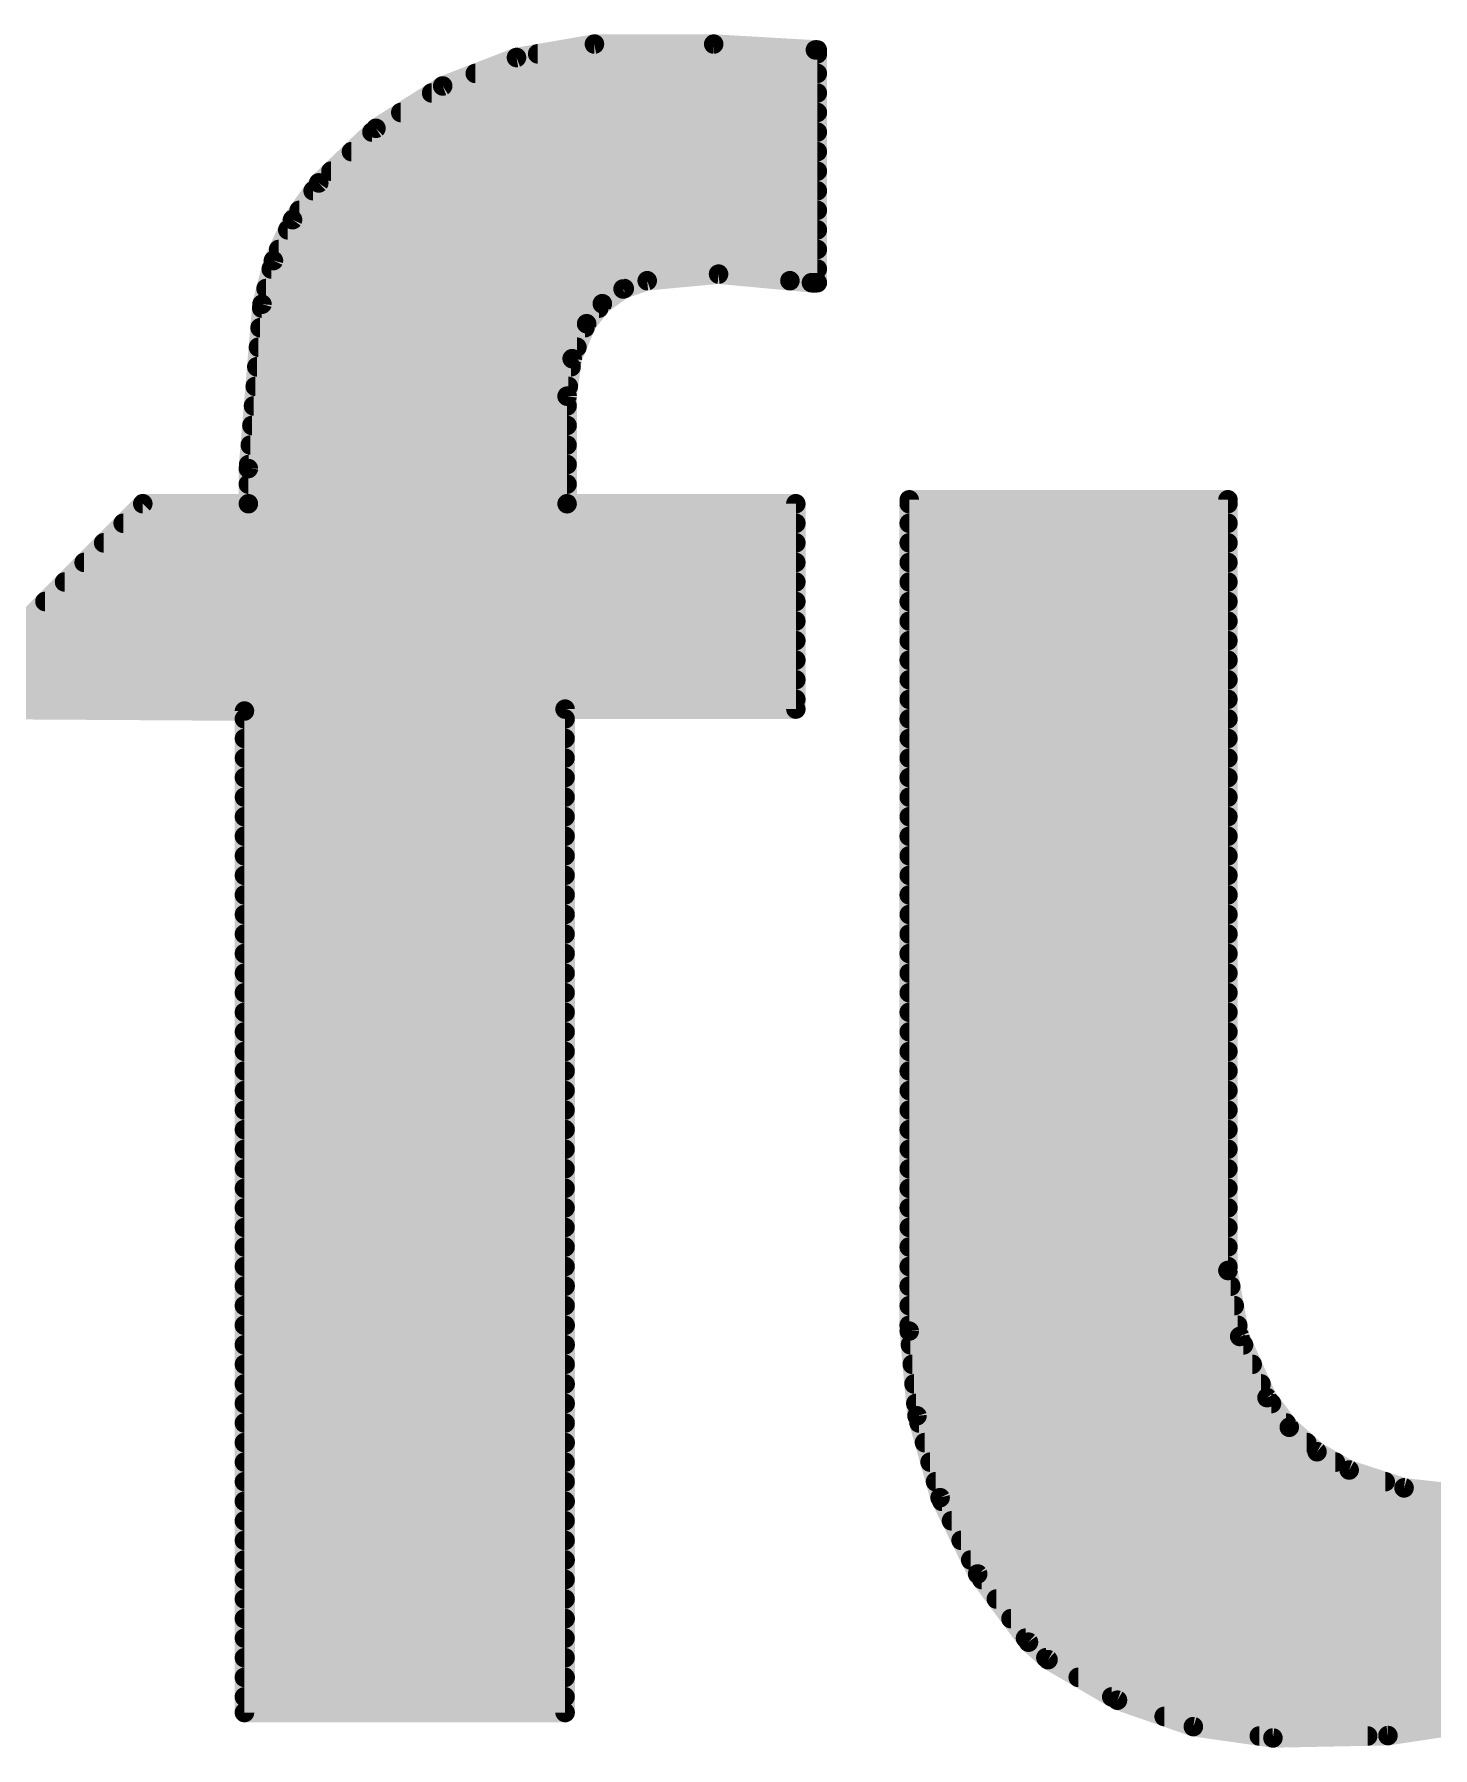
# Model space of a CAD drawing. Extents: x -1 to 111, y -11 to 60.
# Drawn here: x 50.151 to 51.968, y 7.376 to 9.601 of the extents above; entities that cross this region are included whole.
import ezdxf

# ---------------------------------------------------------------- set-up
doc = ezdxf.new("R2010")
doc.units = 0
doc.layers.add('21', color=53, linetype='CONTINUOUS')

msp = doc.modelspace()

# ---------------------------------------------------------------- linework, layer by layer
at = {"layer": '21', "const_width": 0.0254}
for points in [[(50.7775, 9.5711), (50.8787, 9.5885)], [(50.8787, 9.5885), (51.0337, 9.5885)], [(51.0337, 9.5885), (51.1658, 9.5809)], [(51.1658, 9.5809), (51.1683, 9.5809)], [(51.1683, 9.5809), (51.1683, 9.2786)], [(50.6816, 9.5341), (50.7775, 9.5711)], [(50.805, 9.5758), (51.1683, 9.5758)], [(50.5949, 9.4791), (50.6816, 9.5341)], [(50.7239, 9.5504), (51.1683, 9.5504)], [(50.6672, 9.525), (51.1683, 9.525)], [(50.6272, 9.4996), (51.1683, 9.4996)], [(50.5206, 9.4082), (50.5949, 9.4791)], [(50.5897, 9.4742), (51.1683, 9.4742)], [(50.5631, 9.4488), (51.1683, 9.4488)], [(50.5365, 9.4234), (51.1683, 9.4234)], [(50.4866, 9.3605), (50.5206, 9.4082)], [(50.5133, 9.398), (51.1683, 9.398)], [(50.4617, 9.3074), (50.4866, 9.3605)], [(50.4952, 9.3726), (51.1683, 9.3726)], [(50.4804, 9.3472), (51.1683, 9.3472)], [(50.4685, 9.3218), (51.1683, 9.3218)], [(50.4469, 9.2507), (50.4617, 9.3074)], [(50.4589, 9.2964), (51.1683, 9.2964)], [(51.04, 9.2898), (50.9473, 9.2812)], [(51.1327, 9.2812), (51.04, 9.2898)], [(50.4522, 9.271), (50.9175, 9.271)], [(50.916, 9.2705), (50.889, 9.2513)], [(50.9473, 9.2812), (50.916, 9.2705)], [(51.1607, 9.2786), (51.1327, 9.2812)], [(51.1683, 9.2786), (51.1607, 9.2786)], [(50.4292, 9.0373), (50.4469, 9.2507)], [(50.4465, 9.2456), (50.8845, 9.2456)], [(50.889, 9.2513), (50.8686, 9.2253)], [(50.8686, 9.2253), (50.8498, 9.1799)], [(50.4444, 9.2202), (50.8665, 9.2202)], [(50.4423, 9.1948), (50.856, 9.1948)], [(50.8498, 9.1799), (50.8432, 9.1313)], [(50.4402, 9.1694), (50.8484, 9.1694)], [(50.4381, 9.144), (50.8449, 9.144)], [(50.4359, 9.1186), (50.8432, 9.1186)], [(50.8432, 9.1313), (50.8432, 8.9916)], [(50.4338, 9.0932), (50.8432, 9.0932)], [(50.4317, 9.0678), (50.8432, 9.0678)], [(50.4292, 8.9916), (50.4292, 9.0373)], [(50.4296, 9.0424), (50.8432, 9.0424)], [(50.4292, 9.017), (50.8432, 9.017)], [(50.0253, 8.7249), (50.292, 8.9916)], [(50.292, 8.9916), (50.4292, 8.9916)], [(50.4292, 8.9916), (50.8432, 8.9916)], [(50.8432, 8.9916), (51.1404, 8.9916)], [(51.1404, 8.9916), (51.1404, 8.7249)], [(51.2877, 8.9967), (51.2877, 7.9172)], [(51.7017, 8.9967), (51.2877, 8.9967)], [(51.2877, 8.9916), (51.7017, 8.9916)], [(51.7017, 7.9959), (51.7017, 8.9967)], [(50.2666, 8.9662), (51.1404, 8.9662)], [(51.2877, 8.9662), (51.7017, 8.9662)], [(50.2412, 8.9408), (51.1404, 8.9408)], [(51.2877, 8.9408), (51.7017, 8.9408)], [(50.2158, 8.9154), (51.1404, 8.9154)], [(51.2877, 8.9154), (51.7017, 8.9154)], [(50.1904, 8.89), (51.1404, 8.89)], [(51.2877, 8.89), (51.7017, 8.89)], [(50.165, 8.8646), (51.1404, 8.8646)], [(51.2877, 8.8646), (51.7017, 8.8646)], [(50.1396, 8.8392), (51.1404, 8.8392)], [(51.2877, 8.8392), (51.7017, 8.8392)], [(50.1142, 8.8138), (51.1404, 8.8138)], [(51.2877, 8.8138), (51.7017, 8.8138)], [(50.0888, 8.7884), (51.1404, 8.7884)], [(51.2877, 8.7884), (51.7017, 8.7884)], [(50.0634, 8.763), (51.1404, 8.763)], [(51.2877, 8.763), (51.7017, 8.763)], [(50.038, 8.7376), (51.1404, 8.7376)], [(51.2877, 8.7376), (51.7017, 8.7376)], [(50.4241, 8.7224), (50.0253, 8.7249)], [(50.4241, 7.4219), (50.4241, 8.7224)], [(50.4241, 8.7122), (50.8406, 8.7122)], [(51.1404, 8.7249), (50.8406, 8.7249)], [(50.8406, 8.7249), (50.8406, 7.4219)], [(51.2877, 8.7122), (51.7017, 8.7122)], [(50.4241, 8.6868), (50.8406, 8.6868)], [(51.2877, 8.6868), (51.7017, 8.6868)], [(50.4241, 8.6614), (50.8406, 8.6614)], [(51.2877, 8.6614), (51.7017, 8.6614)], [(50.4241, 8.636), (50.8406, 8.636)], [(51.2877, 8.636), (51.7017, 8.636)], [(50.4241, 8.6106), (50.8406, 8.6106)], [(51.2877, 8.6106), (51.7017, 8.6106)], [(50.4241, 8.5852), (50.8406, 8.5852)], [(51.2877, 8.5852), (51.7017, 8.5852)], [(50.4241, 8.5598), (50.8406, 8.5598)], [(51.2877, 8.5598), (51.7017, 8.5598)], [(50.4241, 8.5344), (50.8406, 8.5344)], [(51.2877, 8.5344), (51.7017, 8.5344)], [(50.4241, 8.509), (50.8406, 8.509)], [(51.2877, 8.509), (51.7017, 8.509)], [(50.4241, 8.4836), (50.8406, 8.4836)], [(51.2877, 8.4836), (51.7017, 8.4836)], [(50.4241, 8.4582), (50.8406, 8.4582)], [(51.2877, 8.4582), (51.7017, 8.4582)], [(50.4241, 8.4328), (50.8406, 8.4328)], [(51.2877, 8.4328), (51.7017, 8.4328)], [(50.4241, 8.4074), (50.8406, 8.4074)], [(51.2877, 8.4074), (51.7017, 8.4074)], [(50.4241, 8.382), (50.8406, 8.382)], [(51.2877, 8.382), (51.7017, 8.382)], [(50.4241, 8.3566), (50.8406, 8.3566)], [(51.2877, 8.3566), (51.7017, 8.3566)], [(50.4241, 8.3312), (50.8406, 8.3312)], [(51.2877, 8.3312), (51.7017, 8.3312)], [(50.4241, 8.3058), (50.8406, 8.3058)], [(51.2877, 8.3058), (51.7017, 8.3058)], [(50.4241, 8.2804), (50.8406, 8.2804)], [(51.2877, 8.2804), (51.7017, 8.2804)], [(50.4241, 8.255), (50.8406, 8.255)], [(51.2877, 8.255), (51.7017, 8.255)], [(50.4241, 8.2296), (50.8406, 8.2296)], [(51.2877, 8.2296), (51.7017, 8.2296)], [(50.4241, 8.2042), (50.8406, 8.2042)], [(51.2877, 8.2042), (51.7017, 8.2042)], [(50.4241, 8.1788), (50.8406, 8.1788)], [(51.2877, 8.1788), (51.7017, 8.1788)], [(50.4241, 8.1534), (50.8406, 8.1534)], [(51.2877, 8.1534), (51.7017, 8.1534)], [(50.4241, 8.128), (50.8406, 8.128)], [(51.2877, 8.128), (51.7017, 8.128)], [(50.4241, 8.1026), (50.8406, 8.1026)], [(51.2877, 8.1026), (51.7017, 8.1026)], [(50.4241, 8.0772), (50.8406, 8.0772)], [(51.2877, 8.0772), (51.7017, 8.0772)], [(50.4241, 8.0518), (50.8406, 8.0518)], [(51.2877, 8.0518), (51.7017, 8.0518)], [(50.4241, 8.0264), (50.8406, 8.0264)], [(51.2877, 8.0264), (51.7017, 8.0264)], [(50.4241, 8.001), (50.8406, 8.001)], [(51.2877, 8.001), (51.7017, 8.001)], [(50.4241, 7.9756), (50.8406, 7.9756)], [(51.2877, 7.9756), (51.7053, 7.9756)], [(51.717, 7.9102), (51.7017, 7.9959)], [(50.4241, 7.9502), (50.8406, 7.9502)], [(51.2877, 7.9502), (51.7099, 7.9502)], [(50.4241, 7.9248), (50.8406, 7.9248)], [(51.2877, 7.9248), (51.7144, 7.9248)], [(51.2877, 7.9172), (51.2978, 7.8072)], [(51.7525, 7.8308), (51.717, 7.9102)], [(50.4241, 7.8994), (50.8406, 7.8994)], [(51.2893, 7.8994), (51.7219, 7.8994)], [(50.4241, 7.874), (50.8406, 7.874)], [(51.2917, 7.874), (51.7332, 7.874)], [(50.4241, 7.8486), (50.8406, 7.8486)], [(51.294, 7.8486), (51.7446, 7.8486)], [(50.4241, 7.8232), (50.8406, 7.8232)], [(51.2963, 7.8232), (51.7582, 7.8232)], [(51.7814, 7.7924), (51.7525, 7.8308)], [(50.4241, 7.7978), (50.8406, 7.7978)], [(51.2978, 7.8072), (51.3278, 7.7009)], [(51.3005, 7.7978), (51.7773, 7.7978)], [(51.8174, 7.7606), (51.7814, 7.7924)], [(50.4241, 7.7724), (50.8406, 7.7724)], [(51.3076, 7.7724), (51.804, 7.7724)], [(51.8592, 7.7368), (51.8174, 7.7606)], [(50.4241, 7.747), (50.8406, 7.747)], [(51.3148, 7.747), (51.8413, 7.747)], [(51.9305, 7.7137), (51.8592, 7.7368)], [(50.4241, 7.7216), (50.8406, 7.7216)], [(51.3219, 7.7216), (51.906, 7.7216)], [(52.005, 7.7054), (51.9305, 7.7137)], [(50.4241, 7.6962), (50.8406, 7.6962)], [(51.3278, 7.7009), (51.3766, 7.6018)], [(51.3301, 7.6962), (52.7583, 7.6962)], [(50.4241, 7.6708), (50.8406, 7.6708)], [(51.3426, 7.6708), (52.7583, 7.6708)], [(50.4241, 7.6454), (50.8406, 7.6454)], [(51.3551, 7.6454), (52.3364, 7.6454)], [(50.4241, 7.62), (50.8406, 7.62)], [(51.3676, 7.62), (52.3163, 7.62)], [(51.3766, 7.6018), (51.4426, 7.5133)], [(50.4241, 7.5946), (50.8406, 7.5946)], [(51.382, 7.5946), (52.2962, 7.5946)], [(50.4241, 7.5692), (50.8406, 7.5692)], [(51.4009, 7.5692), (52.2735, 7.5692)], [(50.4241, 7.5438), (50.8406, 7.5438)], [(51.4199, 7.5438), (52.2468, 7.5438)], [(50.4241, 7.5184), (50.8406, 7.5184)], [(51.4388, 7.5184), (52.22, 7.5184)], [(51.4426, 7.5133), (51.468, 7.4905)], [(50.4241, 7.493), (50.8406, 7.493)], [(51.4652, 7.493), (52.1905, 7.493)], [(51.468, 7.4905), (51.5582, 7.4379)], [(50.4241, 7.4676), (50.8406, 7.4676)], [(51.5073, 7.4676), (52.1547, 7.4676)], [(50.4241, 7.4422), (50.8406, 7.4422)], [(51.5508, 7.4422), (52.1188, 7.4422)], [(50.8406, 7.4219), (50.4241, 7.4219)], [(51.5582, 7.4379), (51.6568, 7.4036)], [(51.6189, 7.4168), (52.0655, 7.4168)], [(51.6568, 7.4036), (51.7601, 7.3889)], [(51.9095, 7.3919), (52.0573, 7.4143)], [(51.7425, 7.3914), (51.8832, 7.3914)], [(51.7601, 7.3889), (51.9095, 7.3919)]]:
    msp.add_lwpolyline(points, dxfattribs=at)
at = {"layer": '21', "const_width": 0.0127}
for points in [[(50.8787, 9.5948, 1), (50.8787, 9.5822)], [(50.8798, 9.5822, 1), (50.8776, 9.5948)], [(51.0341, 9.5948, 1), (51.0333, 9.5822)], [(51.0337, 9.5822, 1), (51.0337, 9.5948)], [(51.1658, 9.5872, 1), (51.1658, 9.5746)], [(51.1746, 9.5809, 1), (51.162, 9.5809)], [(51.1654, 9.5746, 1), (51.1662, 9.5872)], [(51.1683, 9.5746, 1), (51.1683, 9.5872)], [(50.7764, 9.5773, 1), (50.7786, 9.5648)], [(50.7798, 9.5651, 1), (50.7752, 9.577)], [(50.805, 9.5822, 1), (50.805, 9.5695)], [(51.1683, 9.5695, 1), (51.1683, 9.5822)], [(50.6794, 9.5401, 1), (50.6839, 9.5282)], [(50.685, 9.5288, 1), (50.6782, 9.5395)], [(50.7239, 9.5567, 1), (50.7239, 9.5441)], [(51.1683, 9.5441, 1), (51.1683, 9.5567)], [(50.6672, 9.5313, 1), (50.6672, 9.5187)], [(51.1683, 9.5187, 1), (51.1683, 9.5313)], [(50.6272, 9.506, 1), (50.6272, 9.4933)], [(51.1683, 9.4933, 1), (51.1683, 9.506)], [(50.5897, 9.4805, 1), (50.5897, 9.4679)], [(50.5915, 9.4845, 1), (50.5983, 9.4738)], [(50.5993, 9.4745, 1), (50.5905, 9.4837)], [(51.1683, 9.4679, 1), (51.1683, 9.4805)], [(50.5631, 9.4551, 1), (50.5631, 9.4425)], [(51.1683, 9.4425, 1), (51.1683, 9.4551)], [(50.5365, 9.4298, 1), (50.5365, 9.4171)], [(51.1683, 9.4171, 1), (51.1683, 9.4298)], [(50.5162, 9.4128, 1), (50.525, 9.4036)], [(50.5258, 9.4045, 1), (50.5154, 9.4119)], [(50.5133, 9.4043, 1), (50.5133, 9.3917)], [(51.1683, 9.3917, 1), (51.1683, 9.4043)], [(50.4814, 9.3642, 1), (50.4918, 9.3568)], [(50.4923, 9.3578, 1), (50.4808, 9.3632)], [(50.4952, 9.3789, 1), (50.4952, 9.3663)], [(51.1683, 9.3663, 1), (51.1683, 9.3789)], [(50.4804, 9.3536, 1), (50.4804, 9.3409)], [(51.1683, 9.3409, 1), (51.1683, 9.3536)], [(50.4685, 9.3281, 1), (50.4685, 9.3155)], [(51.1683, 9.3155, 1), (51.1683, 9.3281)], [(50.4589, 9.3027, 1), (50.4589, 9.2901)], [(50.456, 9.3101, 1), (50.4675, 9.3047)], [(50.4679, 9.3058, 1), (50.4556, 9.309)], [(51.0406, 9.2961, 1), (51.0394, 9.2835)], [(51.0406, 9.2835, 1), (51.0394, 9.2961)], [(51.1683, 9.2901, 1), (51.1683, 9.3027)], [(50.4522, 9.2774, 1), (50.4522, 9.2647)], [(50.9139, 9.2765, 1), (50.918, 9.2645)], [(50.9197, 9.2653, 1), (50.9123, 9.2757)], [(50.9175, 9.2647, 1), (50.9175, 9.2774)], [(50.9467, 9.2875, 1), (50.9479, 9.2749)], [(50.9494, 9.2752, 1), (50.9452, 9.2872)], [(51.1333, 9.2875, 1), (51.1321, 9.2749)], [(51.1321, 9.2749, 1), (51.1333, 9.2875)], [(51.1607, 9.285, 1), (51.1607, 9.2723)], [(51.1601, 9.2723, 1), (51.1613, 9.2849)], [(51.162, 9.2786, 1), (51.1746, 9.2786)], [(51.1683, 9.2723, 1), (51.1683, 9.285)], [(50.4465, 9.2519, 1), (50.4465, 9.2393)], [(50.4408, 9.2523, 1), (50.453, 9.2491)], [(50.4532, 9.2502, 1), (50.4406, 9.2512)], [(50.8853, 9.2565, 1), (50.8927, 9.2462)], [(50.894, 9.2474, 1), (50.884, 9.2553)], [(50.8845, 9.2393, 1), (50.8845, 9.2519)], [(50.8636, 9.2292, 1), (50.8736, 9.2214)], [(50.8745, 9.2229, 1), (50.8627, 9.2277)], [(50.4444, 9.2265, 1), (50.4444, 9.2139)], [(50.8665, 9.2139, 1), (50.8665, 9.2265)], [(50.4423, 9.2012, 1), (50.4423, 9.1885)], [(50.8561, 9.1791, 1), (50.8435, 9.1808)], [(50.856, 9.1885, 1), (50.856, 9.2012)], [(50.4402, 9.1758, 1), (50.4402, 9.1631)], [(50.844, 9.1824, 1), (50.8557, 9.1775)], [(50.8484, 9.1631, 1), (50.8484, 9.1758)], [(50.4381, 9.1503, 1), (50.4381, 9.1377)], [(50.8449, 9.1377, 1), (50.8449, 9.1503)], [(50.4359, 9.125, 1), (50.4359, 9.1123)], [(50.8369, 9.1322, 1), (50.8495, 9.1304)], [(50.8496, 9.1313, 1), (50.8369, 9.1313)], [(50.8432, 9.1123, 1), (50.8432, 9.125)], [(50.4338, 9.0996, 1), (50.4338, 9.0869)], [(50.8432, 9.0869, 1), (50.8432, 9.0996)], [(50.4317, 9.0741, 1), (50.4317, 9.0615)], [(50.8432, 9.0615, 1), (50.8432, 9.0741)], [(50.4229, 9.0378, 1), (50.4355, 9.0368)], [(50.4355, 9.0373, 1), (50.4229, 9.0373)], [(50.4296, 9.0488, 1), (50.4296, 9.0361)], [(50.8432, 9.0361, 1), (50.8432, 9.0488)], [(50.4292, 9.0234, 1), (50.4292, 9.0107)], [(50.8432, 9.0107, 1), (50.8432, 9.0234)], [(50.292, 8.9979, 1), (50.292, 8.9853)], [(50.2965, 8.9871, 1), (50.2875, 8.9961)], [(50.4292, 8.9979, 1), (50.4292, 8.9853)], [(50.4229, 8.9916, 1), (50.4355, 8.9916)], [(50.4292, 8.9853, 1), (50.4292, 8.9979)], [(50.8432, 8.9979, 1), (50.8432, 8.9853)], [(50.8369, 8.9916, 1), (50.8496, 8.9916)], [(50.8432, 8.9853, 1), (50.8432, 8.9979)], [(51.1467, 8.9916, 1), (51.1341, 8.9916)], [(51.1404, 8.9853, 1), (51.1404, 8.9979)], [(51.294, 8.9967, 1), (51.2814, 8.9967)], [(51.2877, 9.003, 1), (51.2877, 8.9904)], [(51.2877, 8.9979, 1), (51.2877, 8.9853)], [(51.7081, 8.9967, 1), (51.6954, 8.9967)], [(51.7017, 8.9904, 1), (51.7017, 9.003)], [(51.7017, 8.9853, 1), (51.7017, 8.9979)], [(50.2666, 8.9726, 1), (50.2666, 8.9599)], [(51.1404, 8.9599, 1), (51.1404, 8.9726)], [(51.2877, 8.9726, 1), (51.2877, 8.9599)], [(51.7017, 8.9599, 1), (51.7017, 8.9726)], [(50.2412, 8.9472, 1), (50.2412, 8.9345)], [(51.1404, 8.9345, 1), (51.1404, 8.9472)], [(51.2877, 8.9472, 1), (51.2877, 8.9345)], [(51.7017, 8.9345, 1), (51.7017, 8.9472)], [(50.2158, 8.9217, 1), (50.2158, 8.9091)], [(51.1404, 8.9091, 1), (51.1404, 8.9217)], [(51.2877, 8.9217, 1), (51.2877, 8.9091)], [(51.7017, 8.9091, 1), (51.7017, 8.9217)], [(50.1904, 8.8963, 1), (50.1904, 8.8837)], [(51.1404, 8.8837, 1), (51.1404, 8.8963)], [(51.2877, 8.8963, 1), (51.2877, 8.8837)], [(51.7017, 8.8837, 1), (51.7017, 8.8963)], [(50.165, 8.871, 1), (50.165, 8.8583)], [(51.1404, 8.8583, 1), (51.1404, 8.871)], [(51.2877, 8.871, 1), (51.2877, 8.8583)], [(51.7017, 8.8583, 1), (51.7017, 8.871)], [(51.1404, 8.8329, 1), (51.1404, 8.8455)], [(51.2877, 8.8455, 1), (51.2877, 8.8329)], [(51.7017, 8.8329, 1), (51.7017, 8.8455)], [(51.1404, 8.8075, 1), (51.1404, 8.8201)], [(51.2877, 8.8201, 1), (51.2877, 8.8075)], [(51.7017, 8.8075, 1), (51.7017, 8.8201)], [(51.1404, 8.7821, 1), (51.1404, 8.7948)], [(51.2877, 8.7948, 1), (51.2877, 8.7821)], [(51.7017, 8.7821, 1), (51.7017, 8.7948)], [(51.1404, 8.7567, 1), (51.1404, 8.7693)], [(51.2877, 8.7693, 1), (51.2877, 8.7567)], [(51.7017, 8.7567, 1), (51.7017, 8.7693)], [(51.1404, 8.7313, 1), (51.1404, 8.7439)], [(51.2877, 8.7439, 1), (51.2877, 8.7313)], [(51.7017, 8.7313, 1), (51.7017, 8.7439)], [(50.4241, 8.7186, 1), (50.4241, 8.7059)], [(50.4305, 8.7224, 1), (50.4178, 8.7224)], [(50.4241, 8.7161, 1), (50.4241, 8.7287)], [(50.8406, 8.7312, 1), (50.8406, 8.7186)], [(50.8469, 8.7249, 1), (50.8343, 8.7249)], [(50.8406, 8.7059, 1), (50.8406, 8.7186)], [(51.1341, 8.7249, 1), (51.1467, 8.7249)], [(51.1404, 8.7186, 1), (51.1404, 8.7312)], [(51.2877, 8.7186, 1), (51.2877, 8.7059)], [(51.7017, 8.7059, 1), (51.7017, 8.7186)], [(50.4241, 8.6931, 1), (50.4241, 8.6805)], [(50.8406, 8.6805, 1), (50.8406, 8.6931)], [(51.2877, 8.6931, 1), (51.2877, 8.6805)], [(51.7017, 8.6805, 1), (51.7017, 8.6931)], [(50.4241, 8.6677, 1), (50.4241, 8.6551)], [(50.8406, 8.6551, 1), (50.8406, 8.6677)], [(51.2877, 8.6677, 1), (51.2877, 8.6551)], [(51.7017, 8.6551, 1), (51.7017, 8.6677)], [(50.4241, 8.6424, 1), (50.4241, 8.6297)], [(50.8406, 8.6297, 1), (50.8406, 8.6424)], [(51.2877, 8.6424, 1), (51.2877, 8.6297)], [(51.7017, 8.6297, 1), (51.7017, 8.6424)], [(50.4241, 8.6169, 1), (50.4241, 8.6043)], [(50.8406, 8.6043, 1), (50.8406, 8.6169)], [(51.2877, 8.6169, 1), (51.2877, 8.6043)], [(51.7017, 8.6043, 1), (51.7017, 8.6169)], [(50.4241, 8.5915, 1), (50.4241, 8.5789)], [(50.8406, 8.5789, 1), (50.8406, 8.5915)], [(51.2877, 8.5915, 1), (51.2877, 8.5789)], [(51.7017, 8.5789, 1), (51.7017, 8.5915)], [(50.4241, 8.5662, 1), (50.4241, 8.5535)], [(50.8406, 8.5535, 1), (50.8406, 8.5662)], [(51.2877, 8.5662, 1), (51.2877, 8.5535)], [(51.7017, 8.5535, 1), (51.7017, 8.5662)], [(50.4241, 8.5407, 1), (50.4241, 8.5281)], [(50.8406, 8.5281, 1), (50.8406, 8.5407)], [(51.2877, 8.5407, 1), (51.2877, 8.5281)], [(51.7017, 8.5281, 1), (51.7017, 8.5407)], [(50.4241, 8.5153, 1), (50.4241, 8.5027)], [(50.8406, 8.5027, 1), (50.8406, 8.5153)], [(51.2877, 8.5153, 1), (51.2877, 8.5027)], [(51.7017, 8.5027, 1), (51.7017, 8.5153)], [(50.4241, 8.49, 1), (50.4241, 8.4773)], [(50.8406, 8.4773, 1), (50.8406, 8.49)], [(51.2877, 8.49, 1), (51.2877, 8.4773)], [(51.7017, 8.4773, 1), (51.7017, 8.49)], [(50.4241, 8.4645, 1), (50.4241, 8.4519)], [(50.8406, 8.4519, 1), (50.8406, 8.4645)], [(51.2877, 8.4645, 1), (51.2877, 8.4519)], [(51.7017, 8.4519, 1), (51.7017, 8.4645)], [(50.4241, 8.4391, 1), (50.4241, 8.4265)], [(50.8406, 8.4265, 1), (50.8406, 8.4391)], [(51.2877, 8.4391, 1), (51.2877, 8.4265)], [(51.7017, 8.4265, 1), (51.7017, 8.4391)], [(50.4241, 8.4138, 1), (50.4241, 8.4011)], [(50.8406, 8.4011, 1), (50.8406, 8.4138)], [(51.2877, 8.4138, 1), (51.2877, 8.4011)], [(51.7017, 8.4011, 1), (51.7017, 8.4138)], [(50.4241, 8.3883, 1), (50.4241, 8.3757)], [(50.8406, 8.3757, 1), (50.8406, 8.3883)], [(51.2877, 8.3883, 1), (51.2877, 8.3757)], [(51.7017, 8.3757, 1), (51.7017, 8.3883)], [(50.4241, 8.3629, 1), (50.4241, 8.3503)], [(50.8406, 8.3503, 1), (50.8406, 8.3629)], [(51.2877, 8.3629, 1), (51.2877, 8.3503)], [(51.7017, 8.3503, 1), (51.7017, 8.3629)], [(50.4241, 8.3376, 1), (50.4241, 8.3249)], [(50.8406, 8.3249, 1), (50.8406, 8.3376)], [(51.2877, 8.3376, 1), (51.2877, 8.3249)], [(51.7017, 8.3249, 1), (51.7017, 8.3376)], [(50.4241, 8.3121, 1), (50.4241, 8.2995)], [(50.8406, 8.2995, 1), (50.8406, 8.3121)], [(51.2877, 8.3121, 1), (51.2877, 8.2995)], [(51.7017, 8.2995, 1), (51.7017, 8.3121)], [(50.4241, 8.2867, 1), (50.4241, 8.2741)], [(50.8406, 8.2741, 1), (50.8406, 8.2867)], [(51.2877, 8.2867, 1), (51.2877, 8.2741)], [(51.7017, 8.2741, 1), (51.7017, 8.2867)], [(50.4241, 8.2614, 1), (50.4241, 8.2487)], [(50.8406, 8.2487, 1), (50.8406, 8.2614)], [(51.2877, 8.2614, 1), (51.2877, 8.2487)], [(51.7017, 8.2487, 1), (51.7017, 8.2614)], [(50.4241, 8.2359, 1), (50.4241, 8.2233)], [(50.8406, 8.2233, 1), (50.8406, 8.2359)], [(51.2877, 8.2359, 1), (51.2877, 8.2233)], [(51.7017, 8.2233, 1), (51.7017, 8.2359)], [(50.4241, 8.2105, 1), (50.4241, 8.1979)], [(50.8406, 8.1979, 1), (50.8406, 8.2105)], [(51.2877, 8.2105, 1), (51.2877, 8.1979)], [(51.7017, 8.1979, 1), (51.7017, 8.2105)], [(50.4241, 8.1852, 1), (50.4241, 8.1725)], [(50.8406, 8.1725, 1), (50.8406, 8.1852)], [(51.2877, 8.1852, 1), (51.2877, 8.1725)], [(51.7017, 8.1725, 1), (51.7017, 8.1852)], [(50.4241, 8.1597, 1), (50.4241, 8.1471)], [(50.8406, 8.1471, 1), (50.8406, 8.1597)], [(51.2877, 8.1597, 1), (51.2877, 8.1471)], [(51.7017, 8.1471, 1), (51.7017, 8.1597)], [(50.4241, 8.1343, 1), (50.4241, 8.1217)], [(50.8406, 8.1217, 1), (50.8406, 8.1343)], [(51.2877, 8.1343, 1), (51.2877, 8.1217)], [(51.7017, 8.1217, 1), (51.7017, 8.1343)], [(50.4241, 8.109, 1), (50.4241, 8.0963)], [(50.8406, 8.0963, 1), (50.8406, 8.109)], [(51.2877, 8.109, 1), (51.2877, 8.0963)], [(51.7017, 8.0963, 1), (51.7017, 8.109)], [(50.4241, 8.0836, 1), (50.4241, 8.0709)], [(50.8406, 8.0709, 1), (50.8406, 8.0836)], [(51.2877, 8.0836, 1), (51.2877, 8.0709)], [(51.7017, 8.0709, 1), (51.7017, 8.0836)], [(50.4241, 8.0581, 1), (50.4241, 8.0455)], [(50.8406, 8.0455, 1), (50.8406, 8.0581)], [(51.2877, 8.0581, 1), (51.2877, 8.0455)], [(51.7017, 8.0455, 1), (51.7017, 8.0581)], [(50.4241, 8.0328, 1), (50.4241, 8.0201)], [(50.8406, 8.0201, 1), (50.8406, 8.0328)], [(51.2877, 8.0328, 1), (51.2877, 8.0201)], [(51.7017, 8.0201, 1), (51.7017, 8.0328)], [(50.4241, 8.0074, 1), (50.4241, 7.9947)], [(50.8406, 7.9947, 1), (50.8406, 8.0074)], [(51.2877, 8.0074, 1), (51.2877, 7.9947)], [(51.7017, 7.9947, 1), (51.7017, 8.0074)], [(50.4241, 7.982, 1), (50.4241, 7.9692)], [(50.8406, 7.9692, 1), (50.8406, 7.982)], [(51.2877, 7.982, 1), (51.2877, 7.9692)], [(51.708, 7.997, 1), (51.6954, 7.9948)], [(51.6954, 7.9959, 1), (51.7081, 7.9959)], [(51.7053, 7.9692, 1), (51.7053, 7.982)], [(50.4241, 7.9566, 1), (50.4241, 7.9439)], [(50.8406, 7.9439, 1), (50.8406, 7.9566)], [(51.2877, 7.9566, 1), (51.2877, 7.9439)], [(51.7099, 7.9439, 1), (51.7099, 7.9566)], [(50.4241, 7.9312, 1), (50.4241, 7.9184)], [(50.8406, 7.9184, 1), (50.8406, 7.9312)], [(51.2877, 7.9312, 1), (51.2877, 7.9184)], [(51.294, 7.9178, 1), (51.2814, 7.9166)], [(51.2814, 7.9172, 1), (51.294, 7.9172)], [(51.7228, 7.9128, 1), (51.7112, 7.9077)], [(51.7144, 7.9184, 1), (51.7144, 7.9312)], [(50.4241, 7.9058, 1), (50.4241, 7.893)], [(50.8406, 7.893, 1), (50.8406, 7.9058)], [(51.2893, 7.9058, 1), (51.2893, 7.893)], [(51.7108, 7.9091, 1), (51.7233, 7.9114)], [(51.7219, 7.893, 1), (51.7219, 7.9058)], [(50.4241, 7.8804, 1), (50.4241, 7.8677)], [(50.8406, 7.8677, 1), (50.8406, 7.8804)], [(51.2917, 7.8804, 1), (51.2917, 7.8677)], [(51.7332, 7.8677, 1), (51.7332, 7.8804)], [(50.4241, 7.855, 1), (50.4241, 7.8422)], [(50.8406, 7.8422, 1), (50.8406, 7.855)], [(51.294, 7.855, 1), (51.294, 7.8422)], [(51.7446, 7.8422, 1), (51.7446, 7.855)], [(50.4241, 7.8296, 1), (50.4241, 7.8168)], [(50.8406, 7.8168, 1), (50.8406, 7.8296)], [(51.2963, 7.8296, 1), (51.2963, 7.8168)], [(51.7576, 7.8346, 1), (51.7474, 7.827)], [(51.7467, 7.8282, 1), (51.7583, 7.8334)], [(51.7582, 7.8168, 1), (51.7582, 7.8296)], [(50.4241, 7.8042, 1), (50.4241, 7.7915)], [(50.8406, 7.7915, 1), (50.8406, 7.8042)], [(51.3039, 7.8089, 1), (51.2917, 7.8055)], [(51.2915, 7.8066, 1), (51.3041, 7.8078)], [(51.3005, 7.8042, 1), (51.3005, 7.7915)], [(51.7773, 7.7915, 1), (51.7773, 7.8042)], [(51.7856, 7.7971, 1), (51.7772, 7.7876)], [(51.7763, 7.7885, 1), (51.7864, 7.7962)], [(50.4241, 7.7788, 1), (50.4241, 7.766)], [(50.8406, 7.766, 1), (50.8406, 7.7788)], [(51.3076, 7.7788, 1), (51.3076, 7.766)], [(51.804, 7.766, 1), (51.804, 7.7788)], [(51.8206, 7.7661, 1), (51.8143, 7.7551)], [(51.8132, 7.7558, 1), (51.8216, 7.7653)], [(50.4241, 7.7534, 1), (50.4241, 7.7407)], [(50.8406, 7.7407, 1), (50.8406, 7.7534)], [(51.3148, 7.7534, 1), (51.3148, 7.7407)], [(51.8413, 7.7407, 1), (51.8413, 7.7534)], [(51.8612, 7.7428, 1), (51.8572, 7.7308)], [(51.8561, 7.7313, 1), (51.8623, 7.7423)], [(50.4241, 7.728, 1), (50.4241, 7.7153)], [(50.8406, 7.7153, 1), (50.8406, 7.728)], [(51.3219, 7.728, 1), (51.3219, 7.7153)], [(51.906, 7.7153, 1), (51.906, 7.728)], [(51.9312, 7.72, 1), (51.9298, 7.7073)], [(51.9285, 7.7076, 1), (51.9325, 7.7197)], [(50.4241, 7.7026, 1), (50.4241, 7.6898)], [(50.8406, 7.6898, 1), (50.8406, 7.7026)], [(51.3335, 7.7037, 1), (51.3221, 7.6981)], [(51.3216, 7.6992, 1), (51.3339, 7.7026)], [(51.3301, 7.7026, 1), (51.3301, 7.6898)], [(50.4241, 7.6772, 1), (50.4241, 7.6645)], [(50.8406, 7.6645, 1), (50.8406, 7.6772)], [(51.3426, 7.6772, 1), (51.3426, 7.6645)], [(50.4241, 7.6518, 1), (50.4241, 7.6391)], [(50.8406, 7.6391, 1), (50.8406, 7.6518)], [(51.3551, 7.6518, 1), (51.3551, 7.6391)], [(50.4241, 7.6264, 1), (50.4241, 7.6136)], [(50.8406, 7.6136, 1), (50.8406, 7.6264)], [(51.3676, 7.6264, 1), (51.3676, 7.6136)], [(51.3817, 7.6056, 1), (51.3715, 7.598)], [(51.3709, 7.599, 1), (51.3823, 7.6046)], [(50.4241, 7.601, 1), (50.4241, 7.5883)], [(50.8406, 7.5883, 1), (50.8406, 7.601)], [(51.382, 7.601, 1), (51.382, 7.5883)], [(50.4241, 7.5756, 1), (50.4241, 7.5629)], [(50.8406, 7.5629, 1), (50.8406, 7.5756)], [(51.4009, 7.5756, 1), (51.4009, 7.5629)], [(50.4241, 7.5502, 1), (50.4241, 7.5374)], [(50.8406, 7.5374, 1), (50.8406, 7.5502)], [(51.4199, 7.5502, 1), (51.4199, 7.5374)], [(50.4241, 7.5248, 1), (50.4241, 7.5121)], [(50.8406, 7.5121, 1), (50.8406, 7.5248)], [(51.4388, 7.5248, 1), (51.4388, 7.5121)], [(51.4468, 7.518, 1), (51.4384, 7.5086)], [(51.4375, 7.5095, 1), (51.4477, 7.5171)], [(50.4241, 7.4994, 1), (50.4241, 7.4867)], [(50.8406, 7.4867, 1), (50.8406, 7.4994)], [(51.4652, 7.4994, 1), (51.4652, 7.4867)], [(51.4712, 7.496, 1), (51.4648, 7.485)], [(51.4638, 7.4858, 1), (51.4722, 7.4952)], [(50.4241, 7.474, 1), (50.4241, 7.4612)], [(50.8406, 7.4612, 1), (50.8406, 7.474)], [(51.5073, 7.474, 1), (51.5073, 7.4612)], [(50.4241, 7.4486, 1), (50.4241, 7.4359)], [(50.8406, 7.4359, 1), (50.8406, 7.4486)], [(51.5508, 7.4486, 1), (51.5508, 7.4359)], [(50.4241, 7.4283, 1), (50.4241, 7.4155)], [(50.8406, 7.4155, 1), (50.8406, 7.4283)], [(51.5603, 7.4439, 1), (51.5561, 7.4319)], [(51.555, 7.4324, 1), (51.5614, 7.4434)], [(50.4178, 7.4219, 1), (50.4305, 7.4219)], [(50.8343, 7.4219, 1), (50.8469, 7.4219)], [(51.6189, 7.4232, 1), (51.6189, 7.4104)], [(51.6577, 7.4099, 1), (51.6559, 7.3973)], [(51.6547, 7.3976, 1), (51.6588, 7.4096)], [(51.7425, 7.3978, 1), (51.7425, 7.385)], [(51.76, 7.3952, 1), (51.7602, 7.3826)], [(51.7592, 7.3826, 1), (51.761, 7.3952)], [(51.8832, 7.385, 1), (51.8832, 7.3978)], [(51.9086, 7.3982, 1), (51.9105, 7.3857)], [(51.9097, 7.3856, 1), (51.9094, 7.3983)]]:
    msp.add_lwpolyline(points, format="xyb", dxfattribs=at)

doc.saveas('drawing.dxf')
